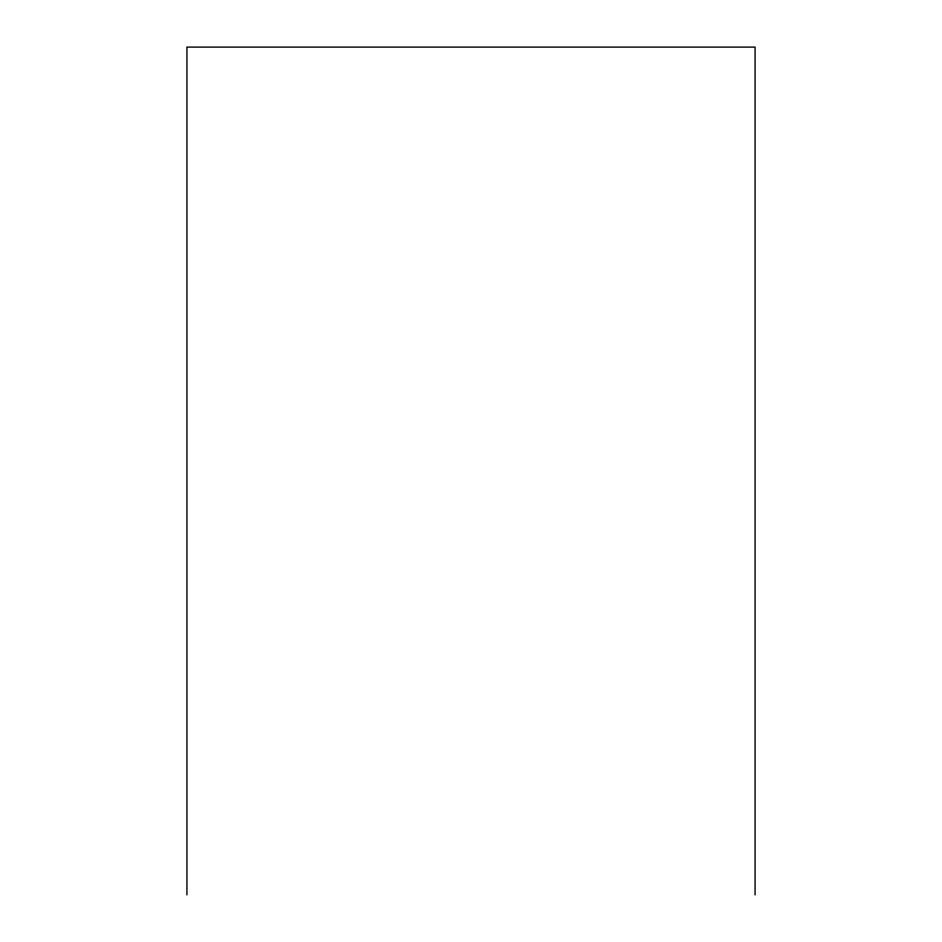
<?xml version="1.0" encoding="UTF-8"?>
<svg xmlns="http://www.w3.org/2000/svg" width="942" height="942" viewBox="0 0 942 942"><rect width="100%" height="100%" fill="white"/><g stroke="black" fill="none" stroke-linecap="round" stroke-linejoin="round"><path stroke-width="1.41" d="M755.072 894.9L755.072 47.1L186.928 47.1L186.928 894.9"/></g></svg>
